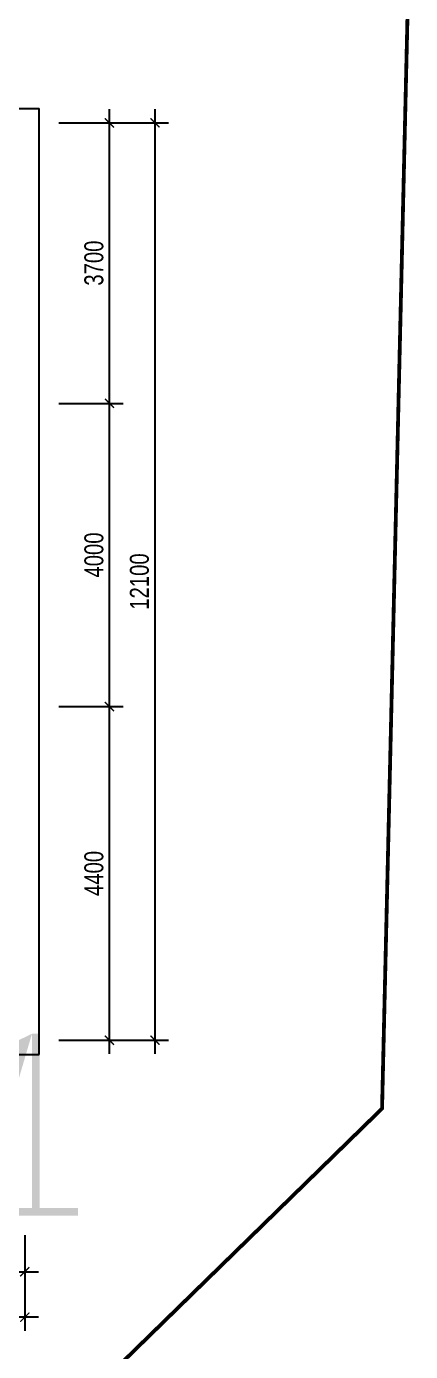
# Model space of a CAD drawing. Header units: millimetres. Extents: x 33748 to 451939, y -263262 to 62681.
# Drawn here: x 242330 to 247391, y -24050 to -6574 of the extents above; entities that cross this region are included whole.
import ezdxf

# ---------------------------------------------------------------- set-up
doc = ezdxf.new("R2010")
doc.units = ezdxf.units.MM
doc.header["$PDMODE"] = 98
doc.linetypes.add('CENTER', pattern=[50.8, 31.75, -6.35, 6.35, -6.35])
doc.linetypes.add('HIDDEN', pattern=[0.375, 0.25, -0.125])
doc.layers.get('Defpoints').update_dxf_attribs({"color": 202, "lineweight": 13})
doc.layers.add('-RANH GIOI KHU DAT', color=12, linetype='CENTER', lineweight=18)
doc.layers.add('-WALL', color=4, linetype='Continuous', lineweight=35)
doc.layers.add('1-NETMANH', color=8, linetype='Continuous')
doc.layers.add('12. NET DIM', color=9, linetype='Continuous')
doc.styles.add('AVANH', font='', dxfattribs={"width": 0.8})
doc.styles.get('AVANH').set_extended_font_data('.VnAvantH')
doc.dimstyles.new('C_100A3', dxfattribs={"dimscale": 100, "dimtxt": 2.5, "dimasz": 1.2, "dimexe": 1.8, "dimexo": 0, "dimgap": 0.75, "dimtad": 1, "dimdec": 0, "dimzin": 0, "dimdsep": 46, "dimtxsty": 'AVANH', "dimblk": 'ARCHTICK', "dimcen": 0, "dimdle": 1.8, "dimclrd": 256, "dimclre": 256, "dimclrt": 7, "dimadec": 0, "dimazin": 0, "dimtfac": 0.0001, "dimtdec": 0, "dimtix": 1, "dimtmove": 2, "dimatfit": 3, "dimldrblk": 'ARCHTICK', "dimfxl": 1.8, "dimtolj": 1, "dimtzin": 0, "dimarcsym": 0})

# ---------------------------------------------------------------- blocks, each defined once
blk = doc.blocks.new('_ARCHTICK')
at = {"const_width": 0.15}
blk.add_lwpolyline([(-0.5, -0.5), (0.5, 0.5)], dxfattribs=at)
blk = doc.blocks.new('*D658')
at = {"layer": '12. NET DIM', "lineweight": -2, "transparency": 16777216}
for p, q in [((243423, -20125), (243423, -15365)), ((242754, -15545), (243603, -15545)), ((242754, -19945), (243603, -19945))]:
    blk.add_line(p, q, dxfattribs=at)
at = {"layer": 'Defpoints', "color": 0, "transparency": 16777216}
for p in [(242754, -15545), (243423, -15545), (242754, -19945)]:
    blk.add_point(p, dxfattribs=at)
at = {"layer": '12. NET DIM', "lineweight": -2, "transparency": 16777216, "xscale": 120, "yscale": 120, "zscale": 120}
for p, rotation in [((243423, -15545), 90), ((243423, -19945), 270)]:
    blk.add_blockref('_ARCHTICK', p, dxfattribs=dict(at, rotation=rotation))
at = {"layer": '12. NET DIM', "color": 7, "transparency": 16777216, "insert": (243219, -17745), "char_height": 250, "attachment_point": 5, "rotation": 90, "style": 'AVANH'}
blk.add_mtext('\\A1;4400', dxfattribs=at)
blk = doc.blocks.new('*D659')
at = {"layer": '12. NET DIM', "lineweight": -2, "transparency": 16777216}
for p, q in [((243423, -15725), (243423, -11365)), ((242754, -11545), (243603, -11545)), ((242754, -15545), (243603, -15545))]:
    blk.add_line(p, q, dxfattribs=at)
at = {"layer": 'Defpoints', "color": 0, "transparency": 16777216}
for p in [(242754, -11545), (243423, -11545), (242754, -15545)]:
    blk.add_point(p, dxfattribs=at)
at = {"layer": '12. NET DIM', "lineweight": -2, "transparency": 16777216, "xscale": 120, "yscale": 120, "zscale": 120}
for p, rotation in [((243423, -11545), 90), ((243423, -15545), 270)]:
    blk.add_blockref('_ARCHTICK', p, dxfattribs=dict(at, rotation=rotation))
at = {"layer": '12. NET DIM', "color": 7, "transparency": 16777216, "insert": (243219, -13545), "char_height": 250, "attachment_point": 5, "rotation": 90, "style": 'AVANH'}
blk.add_mtext('\\A1;4000', dxfattribs=at)
blk = doc.blocks.new('*D660')
at = {"layer": '12. NET DIM', "lineweight": -2, "transparency": 16777216}
for p, q in [((243423, -11725), (243423, -7665)), ((242754, -7845), (243603, -7845)), ((242754, -11545), (243603, -11545))]:
    blk.add_line(p, q, dxfattribs=at)
at = {"layer": 'Defpoints', "color": 0, "transparency": 16777216}
for p in [(242754, -7845), (243423, -7845), (242754, -11545)]:
    blk.add_point(p, dxfattribs=at)
at = {"layer": '12. NET DIM', "lineweight": -2, "transparency": 16777216, "xscale": 120, "yscale": 120, "zscale": 120}
for p, rotation in [((243423, -7845), 90), ((243423, -11545), 270)]:
    blk.add_blockref('_ARCHTICK', p, dxfattribs=dict(at, rotation=rotation))
at = {"layer": '12. NET DIM', "color": 7, "transparency": 16777216, "insert": (243219, -9695), "char_height": 250, "attachment_point": 5, "rotation": 90, "style": 'AVANH'}
blk.add_mtext('\\A1;3700', dxfattribs=at)
blk = doc.blocks.new('*D661')
at = {"layer": '12. NET DIM', "lineweight": -2, "transparency": 16777216}
for p, q in [((244023, -7665), (244023, -20125)), ((242754, -7845), (244203, -7845)), ((242754, -19945), (244203, -19945))]:
    blk.add_line(p, q, dxfattribs=at)
at = {"layer": 'Defpoints', "color": 0, "transparency": 16777216}
for p in [(242754, -7845), (242754, -19945), (244023, -19945)]:
    blk.add_point(p, dxfattribs=at)
at = {"layer": '12. NET DIM', "lineweight": -2, "transparency": 16777216, "xscale": 120, "yscale": 120, "zscale": 120}
for p, rotation in [((244023, -7845), 90), ((244023, -19945), 270)]:
    blk.add_blockref('_ARCHTICK', p, dxfattribs=dict(at, rotation=rotation))
at = {"layer": '12. NET DIM', "color": 7, "transparency": 16777216, "insert": (243819, -13895), "char_height": 250, "attachment_point": 5, "rotation": 90, "style": 'AVANH'}
blk.add_mtext('\\A1;12100', dxfattribs=at)
blk = doc.blocks.new('*D654')
at = {"layer": '12. NET DIM', "lineweight": -2, "transparency": 16777216}
for p, q in [((237007, -22516), (237007, -23178)), ((242307, -22516), (242307, -23178)), ((236827, -22998), (242487, -22998))]:
    blk.add_line(p, q, dxfattribs=at)
at = {"layer": 'Defpoints', "color": 0, "transparency": 16777216}
for p in [(237007, -22516), (242307, -22516), (242307, -22998)]:
    blk.add_point(p, dxfattribs=at)
at = {"layer": '12. NET DIM', "lineweight": -2, "transparency": 16777216, "xscale": 120, "yscale": 120, "zscale": 120, "rotation": 180}
blk.add_blockref('_ARCHTICK', (237007, -22998), dxfattribs=at)
at = {"layer": '12. NET DIM', "lineweight": -2, "transparency": 16777216, "xscale": 120, "yscale": 120, "zscale": 120}
blk.add_blockref('_ARCHTICK', (242307, -22998), dxfattribs=at)
at = {"layer": '12. NET DIM', "color": 7, "transparency": 16777216, "insert": (239657, -22794), "char_height": 250, "attachment_point": 5, "style": 'AVANH'}
blk.add_mtext('\\A1;5300', dxfattribs=at)
blk = doc.blocks.new('*D655')
at = {"layer": '12. NET DIM', "lineweight": -2, "transparency": 16777216}
for p, q in [((232107, -22516), (232107, -23778)), ((242307, -22516), (242307, -23778)), ((242487, -23598), (231927, -23598))]:
    blk.add_line(p, q, dxfattribs=at)
at = {"layer": 'Defpoints', "color": 0, "transparency": 16777216}
for p in [(232107, -22516), (242307, -22516), (232107, -23598)]:
    blk.add_point(p, dxfattribs=at)
at = {"layer": '12. NET DIM', "lineweight": -2, "transparency": 16777216, "xscale": 120, "yscale": 120, "zscale": 120, "rotation": 180}
blk.add_blockref('_ARCHTICK', (232107, -23598), dxfattribs=at)
at = {"layer": '12. NET DIM', "lineweight": -2, "transparency": 16777216, "xscale": 120, "yscale": 120, "zscale": 120}
blk.add_blockref('_ARCHTICK', (242307, -23598), dxfattribs=at)
at = {"layer": '12. NET DIM', "color": 7, "transparency": 16777216, "insert": (237207, -23394), "char_height": 250, "attachment_point": 5, "style": 'AVANH'}
blk.add_mtext('\\A1;10200', dxfattribs=at)

msp = doc.modelspace()

# ---------------------------------------------------------------- hatches: boundary and pattern name
at = {"layer": '-WALL'}
h = msp.add_hatch(color=256, dxfattribs=at)
h.dxf.hatch_style = 1
h.paths.add_polyline_path([(212542.5, -33559.6), (212542.5, -33759.6)], flags=16)
edge = h.paths.add_edge_path(flags=16)
edge.add_line((211441.6, -33759.6), (212542.5, -33759.6))
edge.add_line((211441.6, -33759.6), (212542.5, -33759.6))
edge = h.paths.add_edge_path()
edge.add_line((212542.8, -19109.5), (212542.8, -19809.5))
edge.add_line((213242.1, -22159.6), (213242.1, -20971.9))
edge.add_line((213242.1, -20971.9), (212542.8, -20971.9))
edge.add_line((212542.8, -20971.9), (212542.8, -19859.5))
edge.add_line((212542.8, -19859.5), (212442.4, -19859.5))
edge.add_line((212442.4, -19859.5), (212442.4, -21071.9))
edge.add_line((212442.4, -21071.9), (213141.8, -21071.9))
edge.add_line((213141.8, -21071.9), (213141.8, -22159.6))
edge.add_line((208542.1, -18959.6), (207042.2, -18959.6))
edge.add_line((207042.2, -18959.6), (207042.2, -22159.1))
edge.add_line((207042.2, -22159.1), (206842.4, -22159.1))
edge.add_line((206842.4, -22159.1), (206842.4, -18759.6))
edge.add_line((206842.4, -18759.6), (208542.1, -18759.6))
edge.add_line((208542.1, -18759.6), (208542.1, -18959.5))
edge.add_line((213842.5, -33759.6), (213842.5, -33559.6))
edge.add_line((242402.1, -19859.5), (242502.1, -19859.5))
edge.add_line((242502.1, -19859.5), (242502.4, -22159.5))
edge.add_line((242502.4, -22159.5), (243009.5, -22159.5))
edge.add_line((243009.5, -22159.5), (243009.5, -22259.5))
edge.add_line((243009.5, -22259.5), (241403, -22259.5))
edge.add_line((241403, -22259.5), (241403.3, -22358.2))
edge.add_line((241403.3, -22358.2), (241303.3, -22358.2))
edge.add_line((241303.3, -22358.2), (241303.3, -22159.5))
edge.add_line((241303.3, -22159.5), (242402.1, -22159.5))
edge.add_line((242402.1, -22159.5), (242401.8, -19859.5))
edge.add_line((241403, -23258.2), (241303.3, -23258.2))
edge.add_line((241303.3, -23258.2), (241303.3, -23909.5))
edge.add_line((241303.3, -23909.5), (237602.2, -23909.5))
edge.add_line((237602.2, -23909.5), (237602.1, -23059))
edge.add_line((237602.1, -23059), (237402.4, -23059))
edge.add_line((237402.4, -23059), (237402.3, -25959.4))
edge.add_line((237402.3, -25959.4), (237602, -25959.4))
edge.add_line((237602, -25959.4), (237602, -25709.4))
edge.add_line((237602, -25709.4), (237702, -25709.4))
edge.add_line((237702, -25709.4), (237702, -25609.4))
edge.add_line((237702, -25609.4), (237602, -25609.4))
edge.add_line((237602, -25609.4), (237602.2, -24009.5))
edge.add_line((237602.2, -24009.5), (241303.2, -24009.5))
edge.add_line((241303.2, -24009.5), (241303, -25609.5))
edge.add_line((241303, -25609.5), (238502, -25609.5))
edge.add_line((238502, -25609.5), (238502, -25709.5))
edge.add_line((238502, -25709.5), (241303, -25709.5))
edge.add_line((241303, -25709.5), (241303, -25809.5))
edge.add_line((241303, -25809.5), (241403, -25809.5))
edge.add_line((241403, -25809.5), (241402.7, -23258.2))
edge.add_line((237402.2, -27959.2), (237602.2, -27959.2))
edge.add_line((237602.2, -27959.2), (237602.2, -28859.9))
edge.add_line((237602.2, -28859.9), (241302.9, -28859.9))
edge.add_line((241302.9, -28859.9), (241303, -26709.5))
edge.add_line((241303, -26709.5), (241403, -26709.5))
edge.add_line((241403, -26709.5), (241402.9, -28859.9))
edge.add_line((241402.9, -28859.9), (241530.8, -28859.9))
edge.add_line((241530.8, -28859.9), (241530.8, -28959.9))
edge.add_line((241530.8, -28959.9), (241402.9, -28959.9))
edge.add_line((241402.9, -28959.9), (241402.9, -29559.9))
edge.add_line((241402.9, -29559.9), (241302.9, -29559.9))
edge.add_line((241302.9, -29559.9), (241302.9, -28959.9))
edge.add_line((241302.9, -28959.9), (237602.3, -28959.9))
edge.add_line((237602.3, -28959.9), (237602.6, -33559.5))
edge.add_line((237602.6, -33559.5), (239202, -33559.5))
edge.add_line((239202, -33559.5), (239202, -33759.5))
edge.add_line((239202, -33759.5), (237402.9, -33759.5))
edge.add_line((237402.9, -33759.5), (237402.5, -27959.2))
edge.add_line((242902.8, -33759.5), (242902.8, -33559.5))

# ---------------------------------------------------------------- linework, layer by layer
at = {"layer": '-RANH GIOI KHU DAT', "linetype": 'HIDDEN', "ltscale": 10, "const_width": 50}
msp.add_lwpolyline([(230107.2, -5844.8), (247365.7, -5844.8), (247016.7, -20846.1), (241900.4, -25844.8), (230107.2, -25844.8), (230107.2, -5844.8)], dxfattribs=at)
at = {"layer": '1-NETMANH'}
for p, q in [((242497.2, -20135.1), (242497.2, -7654.8)), ((237006.9, -20135.1), (242497.2, -20135.1))]:
    msp.add_line(p, q, dxfattribs=at)
msp.add_lwpolyline([(237006.9, -7844.8), (237006.9, -7654.8), (242497.2, -7654.8)], dxfattribs=at)

# ---------------------------------------------------------------- dimensions: what is measured, and where the dimension line sits
at = {"layer": '12. NET DIM'}
for base, p1, p2, picture, middle in [((243423.4, -7844.8), (242753.9, -11545.1), (242753.9, -7844.8), '*D660', (243219.1, -9694.9)), ((244023.4, -19945.1), (242753.9, -7844.8), (242753.9, -19945.1), '*D661', (243819.1, -13894.9)), ((243423.4, -11545.1), (242753.9, -15545.1), (242753.9, -11545.1), '*D659', (243219.1, -13545.1)), ((243423.4, -15545.1), (242753.9, -19945.1), (242753.9, -15545.1), '*D658', (243219.1, -17745.1))]:
    dim = msp.add_linear_dim(base=base, p1=p1, p2=p2, angle=90, dimstyle='C_100A3', dxfattribs=at)
    dim.commit()
    dim.dimension.update_dxf_attribs({"geometry": picture, "text_midpoint": middle})
for base, p1, p2, picture, middle in [((232107.2, -23598.4), (242307.2, -22515.9), (232107.2, -22515.9), '*D655', (237207.2, -23394.1)), ((242307.2, -22998.4), (237006.9, -22515.9), (242307.2, -22515.9), '*D654', (239657.1, -22794.1))]:
    dim = msp.add_linear_dim(base=base, p1=p1, p2=p2, dimstyle='C_100A3', dxfattribs=at)
    dim.commit()
    dim.dimension.update_dxf_attribs({"geometry": picture, "text_midpoint": middle})

doc.saveas('drawing.dxf')
